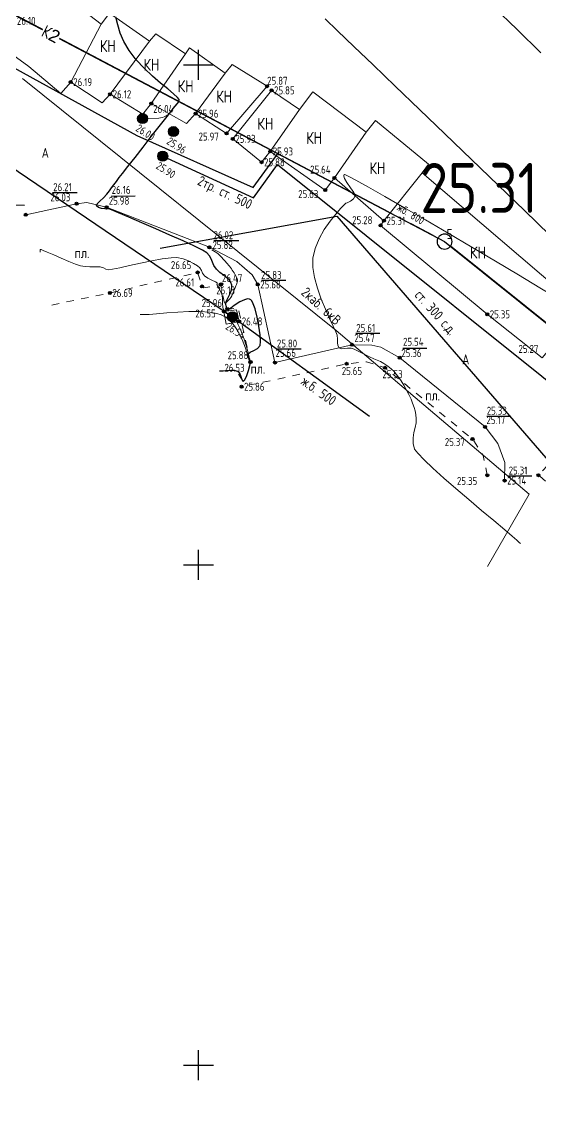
# Model space of a CAD drawing. Header units: metres. Extents: x 2491 to 4492, y 1184 to 2058.
# Drawn here: x 2774.4 to 2826.2, y 1402.6 to 1510.6 of the extents above; entities that cross this region are included whole.
import ezdxf

# ---------------------------------------------------------------- set-up
doc = ezdxf.new("R2010")
doc.units = ezdxf.units.M
doc.linetypes.add('g5_01_5x1_5', pattern=[1.5, 0.75, -0.75])
doc.linetypes.add('осеваяX2', pattern=[4, 2.5, -0.5, 0.5, -0.5])
for name, color, linetype, transparency in [('02_Сетка', 7, 'Continuous', 0.6), ('03_Здания и строения', 7, 'Continuous', 0.6), ('06_Инженерно-технические сооружения', 7, 'Continuous', 0.6), ('10_Границы покрытий и угодий', 7, 'Continuous', 0.6), ('19_Горизонтали', 7, 'Continuous', 0.6), ('30_Канализация', 7, 'Continuous', 0.6), ('32_Теплосеть', 7, 'Continuous', 0.6), ('33_Газопровод', 7, 'Continuous', 0.6), ('38_Кабели высокого напряжения', 7, 'Continuous', 0.6), ('44_Крышки колодцев', 7, 'Continuous', 0.6), ('45_Номера колодцев', 7, 'Continuous', 0.6), ('61_Отметки высоты поверхности', 7, 'Continuous', 0.6)]:
    doc.layers.add(name, color=color, linetype=linetype, transparency=transparency)
for name, color, linetype, lineweight in [('Сети_Горизонтали.Вспомогательные', 1, 'Continuous', 9), ('Сети_Горизонтали.Основные', 1, 'Continuous', 30), ('Сети_К2', 40, 'Continuous', 30), ('Сети_К2.Метки', 40, 'Continuous', 30), ('Сети_Трасса', 1, 'осеваяX2', 30)]:
    doc.layers.add(name, color=color, linetype=linetype, lineweight=lineweight)
doc.styles.add('LIKE11', font='GOST_0.TTF')
doc.styles.add('LIKE14', font='GOST_0.TTF')
doc.styles.add('LIKE17', font='GOST_0.TTF')
doc.styles.add('LIKE32', font='GOST_0.TTF')
doc.styles.add('Line_GUGK', font='GOST_0.TTF')
doc.styles.get("Standard").update_dxf_attribs({"font": 'GOST_0.TTF'})
doc.linetypes.add('g5_119_1', pattern='A,4,-1,[31,GUGK_2005.shx,S=0.1,R=0,X=0,Y=0],0.35,[31,GUGK_2005.shx,S=0.08,R=0,X=0,Y=0],3.3,[31,GUGK_2005.shx,S=0.08,R=180,X=0,Y=0],0.35,[31,GUGK_2005.shx,S=0.1,R=180,X=0,Y=0],-1', length=10)
doc.linetypes.add('g5_121_g', pattern='A,4,-0.4,["Г",Line_GUGK,S=1,R=0,X=0,Y=-0.5],-1.2,12', length=17.6)
doc.linetypes.add('g5_122_k', pattern='A,1,-1,1.5,-0.4,["К",Line_GUGK,S=1,R=0,X=0,Y=-0.5],-1.5,1.5,-1,4,-1,4,-1,3', length=20.9)
doc.linetypes.add('g5_122_kl', pattern='A,1,-1,1.5,-0.4,["Кл",Line_GUGK,S=1,R=0,X=0,Y=-0.5],-2.4,1.5,-1,4,-1,4,-1,3', length=21.8)
doc.linetypes.add('g5_122_t', pattern='A,1,-1,1.5,-0.4,["Т",Line_GUGK,S=1,R=0,X=0,Y=-0.5],-1.5,1.5,-1,4,-1,4,-1,3', length=20.9)

# ---------------------------------------------------------------- blocks, each defined once
blk = doc.blocks.new('g5_117t')
h = blk.add_hatch(color=255)
h.paths.add_polyline_path([(-0.04, -0.04), (-0.46, -0.04, 0.367426), (-0.04, -0.46)])
h.paths.add_polyline_path([(0.04, -0.46, 0.367426), (0.46, -0.04), (0.04, -0.04)])
h.paths.add_polyline_path([(0.46, 0.04, 0.921954), (-0.46, 0.04)])
at = {"color": 0}
for points in [[(-0.5, 0), (0.5, 0)], [(0, -0.5), (0, 0)]]:
    blk.add_lwpolyline(points, dxfattribs=at)
blk.add_circle((0, 0), 0.5, dxfattribs=at)
blk = doc.blocks.new('g5_117kb')
h = blk.add_hatch(color=255)
h.paths.add_polyline_path([(0.04, 0.04), (0.46, 0.04, 0.367426), (0.04, 0.46)])
h.paths.add_polyline_path([(-0.04, 0.46, 0.367426), (-0.46, 0.04), (-0.04, 0.04)])
h.paths.add_polyline_path([(-0.04, -0.04), (-0.46, -0.04, 0.367426), (-0.04, -0.46)])
h.paths.add_polyline_path([(0.04, -0.46, 0.367426), (0.46, -0.04), (0.04, -0.04)])
at = {"color": 0}
for points in [[(-0.5, 0), (0.5, 0)], [(0, 0.5), (0, -0.5)]]:
    blk.add_lwpolyline(points, dxfattribs=at)
blk.add_circle((0, 0), 0.5, dxfattribs=at)
blk = doc.blocks.new('g5_012')
at = {"color": 92}
for points in [[(0, -1.5), (0, 1.5)], [(-1.5, 0), (1.5, 0)]]:
    blk.add_lwpolyline(points, dxfattribs=at)
blk = doc.blocks.new('g5_330')
blk.add_hatch(color=0).paths.add_polyline_path([(0.15, 0, 1), (-0.15, 0, 1)])
at = {"color": 0}
blk.add_circle((0, 0), 0.15, dxfattribs=at)

msp = doc.modelspace()

# ---------------------------------------------------------------- linework, layer by layer
at = {"layer": '03_Здания и строения', "color": 7, "linetype": 'Continuous', "lineweight": 20, "flags": 128}
for points in [[(2754.2, 1531.86), (2782.31, 1510.33), (2783.17, 1511.43), (2787.14, 1508.63), (2787.78, 1509.36), (2790.75, 1507.37), (2791.13, 1507.95), (2794.72, 1505.42), (2795.42, 1506.28), (2798.9, 1504.12)], [(2782.31, 1510.33), (2779.28, 1504.53)], [(2798.9, 1504.12), (2794.85, 1499.4), (2791.75, 1501.38), (2790.86, 1500.38), (2787.32, 1502.38), (2786.48, 1501.33), (2783.22, 1503.32), (2782.41, 1502.46), (2779.28, 1504.53), (2778.3, 1503.41), (2775.09, 1506.11), (2771.63, 1508.58)], [(2787.14, 1508.63), (2783.22, 1503.32)], [(2790.75, 1507.37), (2787.32, 1502.38)], [(2794.72, 1505.42), (2791.75, 1501.38)], [(2837.47, 1477.69), (2833.29, 1472.83), (2826.9, 1477.59), (2826.38, 1476.98), (2820.88, 1481.32), (2810.23, 1490.2), (2810.57, 1490.67), (2805.62, 1494.96), (2804.7, 1493.74), (2799.21, 1497.6), (2798.34, 1496.52), (2795.47, 1498.86), (2799.34, 1503.71), (2802.14, 1501.8), (2803.47, 1503.56), (2808.78, 1499.52), (2809.72, 1500.69), (2815, 1496.32), (2814.37, 1495.45), (2830.19, 1481.93), (2831.19, 1481.12), (2832.13, 1482.09), (2837.47, 1477.69)], [(2799.21, 1497.6), (2802.14, 1501.8)], [(2805.62, 1494.96), (2808.78, 1499.52)], [(2810.57, 1490.67), (2814.37, 1495.45)]]:
    msp.add_lwpolyline(points, dxfattribs=at)
at = {"layer": '06_Инженерно-технические сооружения', "color": 7, "linetype": 'Continuous', "lineweight": 20, "flags": 128}
msp.add_lwpolyline([(2794.58, 1481.61), (2795.84, 1481.78), (2796.11, 1480.61), (2794.82, 1480.32), (2794.58, 1481.61)], dxfattribs=at)
at = {"layer": '10_Границы покрытий и угодий', "color": 7, "linetype": 'Continuous', "lineweight": 20, "flags": 128}
msp.add_lwpolyline([(2774.79, 1491.27), (2779.86, 1492.38), (2780.89, 1492.49), (2782.86, 1492.03), (2793.13, 1488.02), (2795.87, 1486.6), (2797.4, 1485.25), (2797.96, 1484.3), (2799.68, 1476.49), (2807.39, 1478.27), (2809.37, 1478.24), (2810.26, 1478.03), (2812.15, 1476.98), (2820.67, 1470.06), (2821.93, 1468.41), (2822.64, 1466.49), (2822.62, 1464.7)], dxfattribs=at)
at = {"layer": '10_Границы покрытий и угодий', "color": 7, "linetype": 'g5_01_5x1_5', "lineweight": 20, "flags": 128}
for points in [[(2797.21, 1476.53), (2796.02, 1481.96), (2794.76, 1481.79), (2794.27, 1484.29), (2792.53, 1483.95), (2792.39, 1484.1), (2791.96, 1485.5), (2783.19, 1483.45), (2776.73, 1482.11)], [(2853.29, 1471.15), (2849.3, 1466.82), (2845.22, 1462.45), (2844.81, 1462.66), (2840.66, 1458.66), (2839.33, 1457.07), (2837.56, 1454.94), (2831.47, 1460.51), (2826, 1465.23), (2828.56, 1467.99), (2833.29, 1472.83), (2837.47, 1477.69)], [(2820.89, 1465.23), (2820.49, 1467.2), (2819.41, 1468.85), (2810.68, 1475.97), (2808.81, 1476.57), (2806.83, 1476.37), (2799.93, 1474.82), (2796.34, 1474.08)]]:
    msp.add_lwpolyline(points, dxfattribs=at)
at = {"layer": '19_Горизонтали', "color": 32, "linetype": 'Continuous', "lineweight": 20, "elevation": 26, "flags": 128}
for points in [[(2786.46, 1501), (2786.44, 1500.95, 0.555459), (2786.47, 1500.9), (2788.07, 1500.94, 0.130481), (2788.8, 1501.15), (2789.14, 1501.36)], [(2793.37, 1487.77), (2793.7, 1487.57, -0.076958), (2794.28, 1487.09), (2794.93, 1486.36, -0.053896), (2795.67, 1485.32), (2795.86, 1484.98, -0.211483), (2795.9, 1484.53), (2795.9, 1484.53, -0.012921), (2795.74, 1484.06), (2795.45, 1483.34, -0.112838), (2795.04, 1482.73), (2794.76, 1482.47)]]:
    msp.add_lwpolyline(points, format="xyb", dxfattribs=at)
msp.add_lwpolyline([(2796.04, 1475.32), (2796.52, 1474.6)], dxfattribs=at)
at = {"layer": '30_Канализация', "color": 42, "linetype": 'g5_122_kl', "lineweight": 30, "flags": 128}
msp.add_lwpolyline([(2573.21, 1770.45), (2565.79, 1625.95), (2660.18, 1571.13), (2816.62, 1488.59), (2949.95, 1381.6), (3024.48, 1321.01), (3045.27, 1304.23), (3096.52, 1320.25), (3183.38, 1424.58), (3235.91, 1417.46), (3257.9, 1413.34), (3277.77, 1408.37)], dxfattribs=at)
at = {"layer": '30_Канализация', "color": 12, "linetype": 'g5_122_k', "lineweight": 30, "flags": 128}
msp.add_lwpolyline([(2723.61, 1549.18), (2719.05, 1526.02), (2726.74, 1521.7), (2768.11, 1499.6), (2795.43, 1481.07), (2809.12, 1471.14)], dxfattribs=at)
at = {"layer": '32_Теплосеть', "color": 5, "linetype": 'g5_122_t', "lineweight": 30, "flags": 128}
for points in [[(2583.61, 1611.67), (2584.78, 1608.15), (2603.84, 1596.92), (2641.48, 1575.56), (2679.04, 1554.87), (2698.61, 1544.92), (2742.66, 1522.05), (2769.97, 1507.97), (2785.9, 1499.18), (2797.52, 1494), (2800.1, 1497.56)], [(2788.47, 1497.13), (2797.54, 1492.96), (2799.95, 1496.31), (2835.18, 1468.03), (2848.3, 1457.74), (2865.75, 1444.3), (2864.61, 1443.23), (2867.36, 1443.91)]]:
    msp.add_lwpolyline(points, dxfattribs=at)
at = {"layer": '33_Газопровод', "color": 132, "linetype": 'g5_121_g', "lineweight": 30, "flags": 128}
msp.add_lwpolyline([(2788.2, 1487.94), (2805.85, 1491.12), (2831.01, 1462.03), (2838.83, 1452.31)], dxfattribs=at)
at = {"layer": '38_Кабели высокого напряжения', "color": 1, "linetype": 'g5_119_1', "lineweight": 20, "flags": 128}
msp.add_lwpolyline([(2774.48, 1504.9), (2805.8, 1479.71), (2825.08, 1463.34), (2820.91, 1456.09)], dxfattribs=at)
at = {"layer": '61_Отметки высоты поверхности', "flags": 128}
for points in [[(2777.46, 1493.49), (2779.93, 1493.49)], [(2783.33, 1493.14), (2785.71, 1493.16)], [(2772.27, 1492.25), (2774.68, 1492.24)], [(2793.58, 1488.7), (2796.07, 1488.7)], [(2798.33, 1484.72), (2800.75, 1484.72)], [(2807.76, 1479.44), (2810.15, 1479.43)], [(2799.94, 1477.87), (2802.31, 1477.88)], [(2812.46, 1477.93), (2814.84, 1477.93)], [(2820.83, 1471.14), (2823.23, 1471.13)], [(2823.02, 1465.17), (2825.34, 1465.18)]]:
    msp.add_lwpolyline(points, dxfattribs=at)
at = {"layer": 'Сети_Горизонтали.Вспомогательные', "color": 42, "linetype": 'Continuous', "lineweight": 9, "flags": 128}
for points, elevation in [([(2826.25, 1507.46), (2823.87, 1509.78), (2821.51, 1512.07)], 25), ([(2827.15, 1489.22), (2824.6, 1491.69), (2821.96, 1494.23), (2819.3, 1496.81), (2816.66, 1499.35), (2814.11, 1501.81), (2811.7, 1504.13), (2809.5, 1506.25), (2807.56, 1508.11), (2805.94, 1509.67), (2804.69, 1510.85)], 25.5), ([(2824.19, 1458.42), (2824.08, 1458.52), (2823.83, 1458.74), (2823.37, 1459.13), (2822.63, 1459.76), (2821.53, 1460.69), (2820.31, 1461.71), (2819.03, 1462.8), (2817.75, 1463.89), (2816.54, 1464.95), (2815.46, 1465.92), (2814.57, 1466.76), (2813.94, 1467.42), (2813.63, 1467.85), (2813.49, 1468.41), (2813.48, 1468.97), (2813.56, 1469.51), (2813.67, 1470.01), (2813.77, 1470.47), (2813.79, 1470.86), (2813.74, 1471.31), (2813.68, 1471.66), (2813.58, 1472), (2813.43, 1472.42), (2813.27, 1472.84), (2813.06, 1473.29), (2812.83, 1473.75), (2812.56, 1474.22), (2812.27, 1474.67), (2812.01, 1475.05), (2811.79, 1475.35), (2811.57, 1475.61), (2811.3, 1475.86), (2810.94, 1476.15), (2810.56, 1476.41), (2810.23, 1476.59), (2809.9, 1476.73), (2809.54, 1476.87), (2809.11, 1477.06), (2808.66, 1477.29), (2808.27, 1477.5), (2807.92, 1477.68), (2807.6, 1477.82), (2807.29, 1477.92), (2806.93, 1477.94), (2806.62, 1477.89), (2806.34, 1477.86), (2806.09, 1477.97), (2805.95, 1478.2), (2805.93, 1478.49), (2805.94, 1478.84), (2805.9, 1479.23), (2805.77, 1479.55), (2805.5, 1480.12), (2805.14, 1480.9), (2804.72, 1481.82), (2804.3, 1482.84), (2803.92, 1483.92), (2803.62, 1484.99), (2803.45, 1486.01), (2803.45, 1486.94), (2803.68, 1487.91), (2804.08, 1488.87), (2804.6, 1489.79), (2805.18, 1490.62), (2805.75, 1491.34), (2806.24, 1491.9), (2806.59, 1492.28), (2806.75, 1492.43), (2806.88, 1492.48), (2807.03, 1492.52), (2807.23, 1492.64), (2807.51, 1492.87), (2807.68, 1493.17), (2807.56, 1493.49), (2807.24, 1493.98), (2806.87, 1494.51), (2806.64, 1494.9), (2806.56, 1495.13), (2806.57, 1495.24), (2806.6, 1495.28), (2806.62, 1495.28), (2806.73, 1495.25), (2807.06, 1495.1), (2807.76, 1494.73), (2809.02, 1494.03), (2810.65, 1493.11), (2812.56, 1492.01), (2814.7, 1490.77), (2816.98, 1489.43), (2819.33, 1488.04), (2821.7, 1486.64), (2823.99, 1485.27), (2826.15, 1483.97), (2828.1, 1482.8)], 25.5), ([(2786.22, 1481.29), (2786.35, 1481.29), (2786.64, 1481.29), (2787.12, 1481.31), (2787.86, 1481.37), (2788.88, 1481.45), (2789.97, 1481.53), (2791.08, 1481.59), (2792.16, 1481.59), (2793.16, 1481.53), (2793.87, 1481.4), (2794.32, 1481.26), (2794.59, 1481.14), (2794.71, 1481.08), (2794.85, 1480.98), (2795.13, 1480.75), (2795.5, 1480.34), (2795.94, 1479.69), (2796.39, 1478.8), (2796.74, 1477.92), (2796.98, 1477.16), (2797.1, 1476.71), (2797.15, 1476.5), (2797.17, 1476.43), (2797.17, 1476.42), (2797.17, 1476.43), (2797.18, 1476.44), (2797.2, 1476.49), (2797.21, 1476.53), (2797.18, 1476.68), (2797.09, 1477.06), (2796.96, 1477.6), (2796.79, 1478.21), (2796.59, 1478.82), (2796.39, 1479.36), (2796.2, 1479.86), (2796.02, 1480.28), (2795.83, 1480.64), (2795.63, 1480.92), (2795.37, 1481.14), (2795.09, 1481.27), (2794.83, 1481.4), (2794.61, 1481.63), (2794.48, 1482.01), (2794.45, 1482.47), (2794.44, 1482.93), (2794.38, 1483.32), (2794.24, 1483.64), (2794.08, 1483.92), (2793.94, 1484.14), (2793.88, 1484.25), (2793.9, 1484.37), (2793.91, 1484.48), (2793.74, 1484.57), (2793.38, 1484.73), (2792.96, 1484.94), (2792.65, 1485.15), (2792.46, 1485.43), (2792.36, 1485.69), (2792.18, 1485.96), (2791.93, 1486.15), (2791.55, 1486.4), (2791.06, 1486.65), (2790.5, 1486.86), (2789.88, 1486.99), (2789.3, 1486.98), (2788.43, 1486.85), (2787.37, 1486.66), (2786.24, 1486.43), (2785.14, 1486.19), (2784.18, 1485.98), (2783.46, 1485.83), (2783.1, 1485.78), (2782.78, 1485.84), (2782.54, 1485.95), (2782.22, 1486.05), (2781.94, 1486.07), (2781.6, 1486.07), (2781.19, 1486.07), (2780.74, 1486.1), (2780.25, 1486.18), (2779.77, 1486.34), (2779.1, 1486.6), (2778.34, 1486.92), (2777.59, 1487.25), (2776.93, 1487.54), (2776.53, 1487.71), (2776.34, 1487.79), (2776.27, 1487.81), (2776.26, 1487.81), (2776.25, 1487.8), (2776.23, 1487.75), (2776.22, 1487.65), (2776.22, 1487.54)], 26.5)]:
    msp.add_lwpolyline(points, dxfattribs=dict(at, elevation=elevation))
at = {"layer": 'Сети_Горизонтали.Основные', "color": 40, "linetype": 'Continuous', "lineweight": 30, "elevation": 26, "flags": 128}
msp.add_lwpolyline([(2794.13, 1475.66), (2794.18, 1475.66), (2794.3, 1475.66), (2794.52, 1475.68), (2794.85, 1475.71), (2795.29, 1475.73), (2795.61, 1475.72), (2795.82, 1475.68), (2795.93, 1475.64), (2795.98, 1475.61), (2796.04, 1475.57), (2796.12, 1475.48), (2796.22, 1475.29), (2796.31, 1475.01), (2796.39, 1474.72), (2796.52, 1474.6), (2796.68, 1474.77), (2796.87, 1475.19), (2797.05, 1475.71), (2797.18, 1476.21), (2797.24, 1476.55), (2797.17, 1476.85), (2797.03, 1477.1), (2797.02, 1477.36), (2797.22, 1477.54), (2797.58, 1477.7), (2797.95, 1477.89), (2798.2, 1478.2), (2798.24, 1478.59), (2798.2, 1479.28), (2798.08, 1480.13), (2797.92, 1481.03), (2797.7, 1481.85), (2797.51, 1482.38), (2797.36, 1482.66), (2797.26, 1482.77), (2797.21, 1482.81), (2797.13, 1482.83), (2796.95, 1482.85), (2796.64, 1482.78), (2796.18, 1482.56), (2795.62, 1482.21), (2795.26, 1481.94), (2795.08, 1481.8), (2795.02, 1481.76), (2795.01, 1481.75), (2795, 1481.75), (2794.97, 1481.76), (2794.92, 1481.8), (2794.88, 1481.83), (2794.87, 1481.93), (2794.85, 1482.06), (2794.82, 1482.15), (2794.78, 1482.3), (2794.76, 1482.47), (2794.84, 1482.67), (2795.02, 1483), (2795.21, 1483.41), (2795.33, 1483.78), (2795.37, 1484.05), (2795.36, 1484.23), (2795.34, 1484.32), (2795.32, 1484.4), (2795.25, 1484.55), (2795.12, 1484.75), (2794.88, 1484.97), (2794.53, 1485.22), (2794.17, 1485.49), (2793.83, 1485.83), (2793.59, 1486.2), (2793.44, 1486.54), (2793.32, 1486.85), (2793.15, 1487.15), (2792.87, 1487.46), (2792.45, 1487.72), (2791.63, 1488.13), (2790.5, 1488.65), (2789.18, 1489.24), (2787.77, 1489.87), (2786.38, 1490.47), (2785.1, 1491.02), (2784.06, 1491.47), (2783.35, 1491.77), (2783.08, 1491.88), (2782.97, 1491.86), (2782.87, 1491.84), (2782.69, 1491.86), (2782.37, 1491.9), (2782.04, 1492), (2781.86, 1492.15), (2781.93, 1492.36), (2782.19, 1492.63), (2782.54, 1492.96), (2782.9, 1493.34), (2783.15, 1493.65), (2783.37, 1493.95), (2783.59, 1494.25), (2783.84, 1494.59), (2784.13, 1494.99), (2784.46, 1495.4), (2785, 1496.11), (2785.71, 1497.01), (2786.51, 1498.03), (2787.33, 1499.09), (2788.11, 1500.08), (2788.78, 1500.94), (2789.27, 1501.57), (2789.51, 1501.89), (2789.73, 1502.14), (2789.93, 1502.35), (2790.08, 1502.55), (2790.11, 1502.8), (2789.96, 1503.01), (2789.56, 1503.37), (2788.97, 1503.85), (2788.25, 1504.44), (2787.44, 1505.13), (2786.62, 1505.92), (2785.83, 1506.77), (2785.13, 1507.69), (2784.6, 1508.6), (2784.23, 1509.44), (2783.98, 1510.25), (2783.79, 1511.03)], dxfattribs=at)
at = {"layer": 'Сети_К2', "color": 40, "linetype": 'Continuous', "lineweight": 30}
for p, q in [((2815.95, 1488.94), (2738.67, 1529.72)), ((2894.03, 1426.48), (2817.2, 1488.12))]:
    msp.add_line(p, q, dxfattribs=at)
for start, end in [(0, 180), (180, 0)]:
    msp.add_arc((2816.62, 1488.59), 0.75, start, end, dxfattribs=at)
at = {"layer": 'Сети_Трасса', "color": 1, "linetype": 'осеваяX2', "lineweight": 30, "ltscale": 5, "flags": 128}
msp.add_lwpolyline([(3045.27, 1304.23), (3024.48, 1321.01), (2949.95, 1381.6), (2816.62, 1488.59), (2738.01, 1530.07), (2660.18, 1571.13), (2652.26, 1575.73), (2565.79, 1625.95)], dxfattribs=at)

# ---------------------------------------------------------------- block references
at = {"layer": '02_Сетка', "color": 92, "linetype": 'Continuous', "lineweight": 15, "ltscale": 0.5}
for p in [(2792.03, 1506.26), (2792.03, 1456.26), (2792.03, 1406.26)]:
    msp.add_blockref('g5_012', p, dxfattribs=at)
at = {"layer": '44_Крышки колодцев', "color": 7, "linetype": 'Continuous', "lineweight": 20, "rotation": 327.2608096277772}
for name, p in [('g5_117t', (2786.46, 1500.89, 26)), ('g5_117t', (2789.54, 1499.59, 25.96)), ('g5_117t', (2788.47, 1497.13, 25.9)), ('g5_117kb', (2795.43, 1481.07, 26.54))]:
    msp.add_blockref(name, p, dxfattribs=at)
at = {"layer": '61_Отметки высоты поверхности', "color": 7, "linetype": 'Continuous', "lineweight": 20}
for p in [(2779.28, 1504.53, 26.19), (2798.9, 1504.12, 25.87), (2783.22, 1503.32, 26.12), (2799.34, 1503.71, 25.85), (2787.32, 1502.38, 26.04), (2791.75, 1501.38, 25.96), (2794.85, 1499.4, 25.97), (2795.47, 1498.86, 25.93), (2799.21, 1497.6, 25.93), (2798.34, 1496.52, 25.88), (2805.62, 1494.96, 25.64), (2804.7, 1493.74, 25.63), (2779.86, 1492.38, 26.03), (2782.86, 1492.03, 25.98), (2774.79, 1491.27, 26.14), (2810.23, 1490.2, 25.28), (2810.57, 1490.67, 25.31), (2793.13, 1488.02, 25.82), (2791.96, 1485.5, 26.65), (2794.27, 1484.29, 26.47), (2794.31, 1484.32, 26.13), (2797.96, 1484.3, 25.68), (2783.19, 1483.45, 26.69), (2792.39, 1484.1, 26.61), (2794.58, 1481.61, 26.55), (2794.91, 1481.85, 25.96), (2820.88, 1481.32, 25.35), (2796.11, 1480.61, 26.48), (2807.39, 1478.27, 25.47), (2812.15, 1476.98, 25.36), (2797.21, 1476.53, 26.53), (2797.25, 1476.55, 25.88), (2799.68, 1476.49, 25.66), (2806.83, 1476.37, 25.65), (2810.68, 1475.97, 25.53), (2796.34, 1474.08, 25.86), (2820.67, 1470.06, 25.17), (2819.41, 1468.85, 25.37), (2820.89, 1465.23, 25.35), (2826, 1465.23, 25.09), (2822.62, 1464.7, 25.14)]:
    msp.add_blockref('g5_330', p, dxfattribs=at)

# ---------------------------------------------------------------- texts
at = {"color": 6, "linetype": 'ByBlock', "lineweight": 60, "insert": (2814.21, 1496.45), "char_height": 5, "attachment_point": 1}
msp.add_mtext_dynamic_manual_height_columns('25.31', width=3.0861, gutter_width=12.5, heights=[0], dxfattribs=at)
at = {"layer": '03_Здания и строения', "color": 7, "linetype": 'Continuous', "lineweight": 15, "style": 'LIKE14'}
for p in [(2782.19, 1507.54), (2786.54, 1505.67), (2789.96, 1503.52), (2793.81, 1502.49), (2797.92, 1499.77), (2802.8, 1498.35), (2809.11, 1495.33), (2819.16, 1486.89)]:
    msp.add_text('КН', height=1.2, dxfattribs=at).set_placement(p)
at = {"layer": '10_Границы покрытий и угодий', "color": 7, "linetype": 'Continuous', "lineweight": 15, "style": 'LIKE11'}
for s, p in [('А', (2776.38, 1496.96)), ('пл.', (2779.67, 1486.94)), ('А', (2818.37, 1476.31)), ('пл.', (2797.24, 1475.38)), ('пл.', (2814.69, 1472.7))]:
    msp.add_text(s, height=1, dxfattribs=at).set_placement(p)
at = {"layer": '30_Канализация', "color": 42, "linetype": 'Continuous', "lineweight": 20, "style": 'LIKE11'}
msp.add_text('жб. 800', height=0.8, rotation=329.138, dxfattribs=at).set_placement((2811.8, 1491.76, 12.16))
at = {"layer": '30_Канализация', "color": 12, "linetype": 'Continuous', "lineweight": 15, "style": 'LIKE32'}
msp.add_text('ж.б. 500', height=1, rotation=324.4091, dxfattribs=at).set_placement((2802.19, 1474.39))
at = {"layer": '32_Теплосеть', "color": 5, "linetype": 'Continuous', "lineweight": 15, "style": 'LIKE32'}
msp.add_text('2тр. ст. 500', height=1, rotation=334.2139, dxfattribs=at).set_placement((2791.85, 1494.32))
at = {"layer": '33_Газопровод', "color": 132, "linetype": 'Continuous', "lineweight": 15, "style": 'LIKE32'}
msp.add_text('ст. 300 с.д.', height=1, rotation=311.8528, dxfattribs=at).set_placement((2813.57, 1483.18))
at = {"layer": '38_Кабели высокого напряжения', "color": 1, "linetype": 'Continuous', "lineweight": 20, "style": 'LIKE32'}
msp.add_text('2каб. 6кВ', height=1, rotation=317.5368, dxfattribs=at).set_placement((2802.22, 1483.38))
at = {"layer": '45_Номера колодцев', "color": 7, "linetype": 'Continuous', "lineweight": 15, "ltscale": 0.5, "style": 'LIKE17'}
for s, p in [('26.00', (2785.7, 1499.71)), ('25.96', (2788.78, 1498.41)), ('25.90', (2787.72, 1495.95)), ('26.54', (2794.67, 1479.89))]:
    msp.add_text(s, height=0.8, rotation=327.2608, dxfattribs=at).set_placement(p)
at = {"layer": '61_Отметки высоты поверхности', "color": 7, "linetype": 'Continuous', "lineweight": 15, "ltscale": 0.5, "style": 'LIKE17'}
for s, p in [('26.10', (2773.91, 1510.26)), ('25.87', (2798.9, 1504.27)), ('26.19', (2779.53, 1504.13)), ('25.85', (2799.59, 1503.31)), ('26.12', (2783.47, 1502.92)), ('26.04', (2787.52, 1501.46)), ('25.96', (2792, 1500.98)), ('25.97', (2792.05, 1498.69)), ('25.93', (2795.72, 1498.46)), ('25.93', (2799.46, 1497.2)), ('25.88', (2798.59, 1496.12)), ('25.64', (2803.19, 1495.39)), ('26.21', (2777.53, 1493.63)), ('26.16', (2783.37, 1493.36)), ('26.03', (2777.26, 1492.62)), ('25.98', (2783.08, 1492.27)), ('25.63', (2802, 1492.94)), ('25.28', (2807.39, 1490.33)), ('25.31', (2810.82, 1490.27)), ('26.02', (2793.54, 1488.83)), ('25.82', (2793.44, 1487.85)), ('26.65', (2789.29, 1485.84)), ('25.83', (2798.3, 1484.85)), ('26.61', (2789.73, 1484.11)), ('26.47', (2794.39, 1484.55)), ('25.68', (2798.21, 1483.9)), ('26.69', (2783.44, 1483.05)), ('26.13', (2793.82, 1483.32)), ('25.96', (2792.36, 1482.05)), ('26.55', (2791.73, 1481)), ('25.35', (2821.13, 1480.92)), ('26.48', (2796.36, 1480.21)), ('25.61', (2807.8, 1479.55)), ('25.47', (2807.61, 1478.55)), ('25.80', (2799.87, 1478)), ('25.54', (2812.47, 1478.17)), ('25.27', (2824, 1477.46)), ('25.88', (2794.95, 1476.83)), ('25.66', (2799.74, 1477.06)), ('25.36', (2812.3, 1477.04)), ('26.53', (2794.63, 1475.57)), ('25.65', (2806.35, 1475.25)), ('25.53', (2810.41, 1474.93)), ('25.86', (2796.59, 1473.68)), ('25.33', (2820.83, 1471.28)), ('25.17', (2820.8, 1470.34)), ('25.37', (2816.64, 1468.15)), ('25.31', (2823.02, 1465.3)), ('25.35', (2817.86, 1464.26)), ('25.14', (2822.87, 1464.3))]:
    msp.add_text(s, height=0.8, dxfattribs=at).set_placement(p)
at = {"layer": 'Сети_К2.Метки', "color": 40, "linetype": 'Continuous', "lineweight": 30, "insert": (2817.12, 1489.34, 25.43), "char_height": 1, "attachment_point": 5}
msp.add_mtext('5', dxfattribs=at)

# ---------------------------------------------------------------- next in the draw order: texts
at = {"layer": 'Сети_К2.Метки', "color": 40, "linetype": 'Continuous', "lineweight": 30, "insert": (2777.31, 1509.33, 21.17), "char_height": 1.25, "width": 1.6093, "attachment_point": 5, "rotation": 332.1832, "bg_fill": 3, "box_fill_scale": 1.1, "bg_fill_color": 256, "bg_fill_true_color": 13158600, "bg_fill_transparency": 0}
msp.add_mtext('К{\\fArial|b0|i0|c204|p34;2}', dxfattribs=at)

doc.saveas('drawing.dxf')
